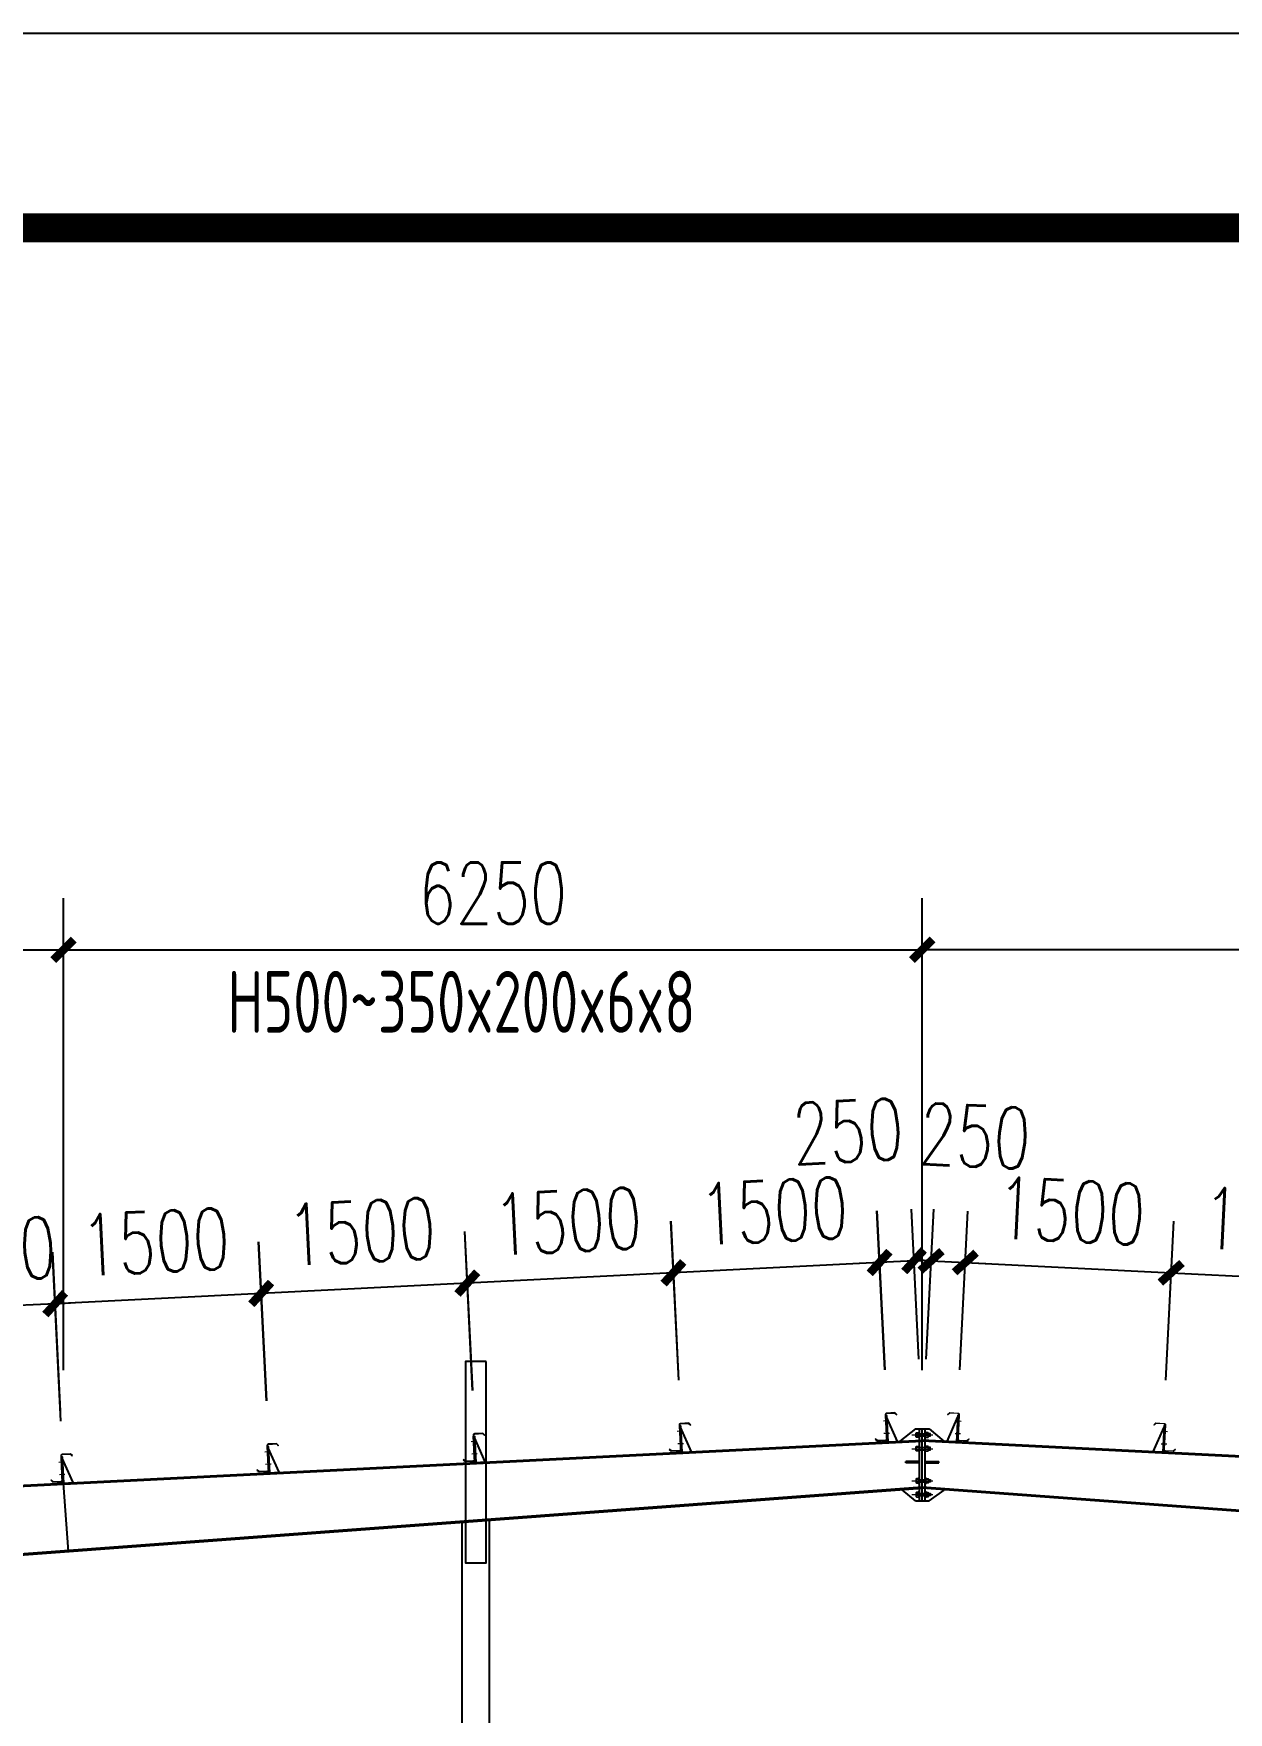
# Model space of a CAD drawing. Extents: x -33967 to 1773478, y -1022458 to -784650.
# Drawn here: x 1709207 to 1717902, y -950678 to -938458 of the extents above; entities that cross this region are included whole.
import ezdxf

# ---------------------------------------------------------------- set-up
doc = ezdxf.new("R2010")
doc.units = 0
doc.header["$LTSCALE"] = 1000
doc.header["$MEASUREMENT"] = 0
doc.linetypes.add('ACAD_ISO02W100', pattern=[15, 12, -3])
for name, color, linetype, lineweight in [('6', 253, 'Continuous', 13), ('檩条', 30, 'Continuous', 5), ('螺栓', 15, 'Continuous', 18)]:
    doc.layers.add(name, color=color, linetype=linetype, lineweight=lineweight)
for name, color, linetype in [('AXIS', 3, 'Continuous'), ('BOLT', 251, 'Continuous'), ('G L', 150, 'Continuous'), ('GL', 150, 'Continuous'), ('GZ', 50, 'Continuous'), ('PUB_TITLE', 4, 'Continuous'), ('SPACE', 7, 'Continuous'), ('TEXT', 7, 'Continuous'), ('檩托板', 7, 'Continuous')]:
    doc.layers.add(name, color=color, linetype=linetype)
doc.styles.add('_TCH_DIM_T3', font='SIMPLEX', dxfattribs={"width": 0.705882, "bigfont": 'GBCBIG'})
doc.styles.add('TSSD_Norm', font='tssdeng.shx', dxfattribs={"bigfont": 'hztxt.shx'})
doc.dimstyles.new('TCH_150_1', dxfattribs={"dimtxt": 446.25, "dimasz": 150, "dimexe": 375, "dimexo": 450, "dimgap": 189.375, "dimtad": 1, "dimdec": 0, "dimzin": 0, "dimdsep": 46, "dimtxsty": '_TCH_DIM_T3', "dimblk": 'ARCHTICK', "dimcen": 0.09, "dimclrd": 256, "dimclre": 256, "dimclrt": 7, "dimazin": 2, "dimtfac": 1, "dimtdec": 0, "dimtix": 1, "dimtmove": 2, "dimatfit": 3, "dimfxl": 1, "dimtolj": 1, "dimtzin": 0, "dimarcsym": 0})
pattern_1 = [(84.2751895, (1607620.034, -1113474.48), (6.3385477, -0.63544338), []), (84.2751895, (1607623.2036, -1113474.798), (6.3385477, -0.63544338), [3.18515994, -1.59257997])]
pattern_2 = [(84.2751895, (1607620.034, -1113474.48), (6.3385477, -0.63544338), []), (84.2751895, (1607623.2036, -1113474.798), (6.3385477, -0.63544338), [3.18515994, -1.59257997])]
pattern_3 = [(84.2751895, (1607610.059, -1113573.9815), (6.3385477, -0.63544338), []), (84.2751895, (1607613.2285, -1113574.299), (6.3385477, -0.63544338), [3.18515994, -1.59257997])]
pattern_4 = [(84.2751895, (1607610.059, -1113573.9815), (6.3385477, -0.63544338), []), (84.2751895, (1607613.2285, -1113574.299), (6.3385477, -0.63544338), [3.18515994, -1.59257997])]
pattern_5 = [(264.2751895, (1641836.821, -772106.658), (6.3385477, -0.63544338), []), (264.2751895, (1641839.9905, -772106.9757), (6.3385477, -0.63544338), [3.18515994, -1.59257997])]
pattern_6 = [(264.2751895, (1641836.821, -772106.658), (6.3385477, -0.63544338), []), (264.2751895, (1641839.9905, -772106.9757), (6.3385477, -0.63544338), [3.18515994, -1.59257997])]
pattern_7 = [(264.2751895, (1641826.846, -772206.159), (6.3385477, -0.63544338), []), (264.2751895, (1641830.0154, -772206.477), (6.3385477, -0.63544338), [3.18515994, -1.59257997])]
pattern_8 = [(264.2751895, (1641826.846, -772206.159), (6.3385477, -0.63544338), []), (264.2751895, (1641830.0154, -772206.477), (6.3385477, -0.63544338), [3.18515994, -1.59257997])]
pattern_9 = [(84.2751895, (1607620.034, -1113474.48), (6.3385477, -0.63544338), []), (84.2751895, (1607623.2036, -1113474.798), (6.3385477, -0.63544338), [3.18515994, -1.59257997])]
pattern_10 = [(84.2751895, (1607620.034, -1113474.48), (6.3385477, -0.63544338), []), (84.2751895, (1607623.2036, -1113474.798), (6.3385477, -0.63544338), [3.18515994, -1.59257997])]
pattern_11 = [(84.2751895, (1607610.059, -1113573.9815), (6.3385477, -0.63544338), []), (84.2751895, (1607613.2285, -1113574.299), (6.3385477, -0.63544338), [3.18515994, -1.59257997])]
pattern_12 = [(84.2751895, (1607610.059, -1113573.9815), (6.3385477, -0.63544338), []), (84.2751895, (1607613.2285, -1113574.299), (6.3385477, -0.63544338), [3.18515994, -1.59257997])]
pattern_13 = [(264.2751895, (1641836.821, -772106.658), (6.3385477, -0.63544338), []), (264.2751895, (1641839.9905, -772106.9757), (6.3385477, -0.63544338), [3.18515994, -1.59257997])]
pattern_14 = [(264.2751895, (1641836.821, -772106.658), (6.3385477, -0.63544338), []), (264.2751895, (1641839.9905, -772106.9757), (6.3385477, -0.63544338), [3.18515994, -1.59257997])]
pattern_15 = [(264.2751895, (1641826.846, -772206.159), (6.3385477, -0.63544338), []), (264.2751895, (1641830.0154, -772206.477), (6.3385477, -0.63544338), [3.18515994, -1.59257997])]
pattern_16 = [(264.2751895, (1641826.846, -772206.159), (6.3385477, -0.63544338), []), (264.2751895, (1641830.0154, -772206.477), (6.3385477, -0.63544338), [3.18515994, -1.59257997])]

# ---------------------------------------------------------------- blocks, each defined once
blk = doc.blocks.new('LT')
at = {"layer": '檩托板', "elevation": 0}
for points in [[(1356482, 98210), (1356488, 98210), (1356498, 98018), (1356492, 98018)], [(1356488, 98200), (1356498, 98018), (1356568, 98022)]]:
    blk.add_lwpolyline(points, close=True, dxfattribs=at)
at = {"layer": '檩条', "color": 1, "linetype": 'Continuous'}
for p, q in [((1356504, 98171, -2), (1356464, 98169, -2)), ((1356509, 98080, -2), (1356469, 98078, -2))]:
    blk.add_line(p, q, dxfattribs=at)
at = {"layer": '檩条', "elevation": -2}
blk.add_lwpolyline([(1356481, 98215, -0.414214), (1356491, 98225), (1356547, 98228), (1356561, 98215), (1356563, 98218), (1356548, 98231), (1356488, 98228, 0.414214), (1356478, 98217), (1356488, 98041, -0.414214), (1356478, 98030), (1356423, 98027), (1356408, 98040), (1356406, 98038), (1356421, 98024), (1356481, 98027, 0.414214), (1356491, 98038), (1356481, 98215)], format="xyb", dxfattribs=at)
at = {"layer": '檩条', "color": 1, "linetype": 'Continuous'}
for points in [[(1356481, 98158, -2), (1356480, 98182, -2), (1356490, 98158, -2), (1356489, 98182, -2)], [(1356485, 98091, -2), (1356486, 98066, -2), (1356494, 98091, -2), (1356495, 98067, -2)]]:
    blk.add_solid(points, dxfattribs=at)
blk = doc.blocks.new('_ArchTick')
at = {"color": 0, "linetype": 'ByBlock', "const_width": 0.4}
blk.add_lwpolyline([(-0.5, -0.5), (0.5, 0.5)], dxfattribs=at)
blk = doc.blocks.new('*D757')
at = {"layer": 'AXIS', "lineweight": -2, "transparency": 16777216}
for p, q in [((1715948, -948184), (1716006, -947029)), ((1717446, -948259), (1717504, -947103)), ((1715987, -947403), (1717485, -947478))]:
    blk.add_line(p, q, dxfattribs=at)
at = {"layer": 'Defpoints', "color": 0, "transparency": 16777216}
for p in [(1717485, -947478), (1715926, -948634, 0), (1717424, -948709, 0)]:
    blk.add_point(p, dxfattribs=at)
at = {"layer": 'AXIS', "lineweight": -2, "transparency": 16777216, "xscale": 150, "yscale": 150, "zscale": 150}
for p, rotation in [((1715987, -947403), 177.1375947688727), ((1717485, -947478), 357.1375947688728)]:
    blk.add_blockref('_ArchTick', p, dxfattribs=dict(at, rotation=rotation))
at = {"layer": 'AXIS', "color": 7, "transparency": 16777216, "insert": (1716757, -947029), "char_height": 446.2, "attachment_point": 5, "rotation": 357.1376, "style": '_TCH_DIM_T3'}
blk.add_mtext('\\A1;1500', dxfattribs=at)
blk = doc.blocks.new('*D758')
at = {"layer": 'AXIS', "lineweight": -2, "transparency": 16777216}
for p, q in [((1715702, -948107), (1715757, -947016)), ((1715948, -948184), (1716006, -947029)), ((1715738, -947391), (1715588, -947383)), ((1715738, -947391), (1715987, -947403)), ((1715987, -947403), (1716137, -947411))]:
    blk.add_line(p, q, dxfattribs=at)
at = {"layer": 'Defpoints', "color": 0, "transparency": 16777216}
for p in [(1715987, -947403), (1715680, -948557, 0), (1715926, -948634, 0)]:
    blk.add_point(p, dxfattribs=at)
at = {"layer": 'AXIS', "lineweight": -2, "transparency": 16777216, "xscale": 150, "yscale": 150, "zscale": 150}
for p, rotation in [((1715738, -947391), 357.1375947688728), ((1715987, -947403), 177.1375947688727)]:
    blk.add_blockref('_ArchTick', p, dxfattribs=dict(at, rotation=rotation))
at = {"layer": 'AXIS', "color": 7, "transparency": 16777216, "insert": (1716058, -946483), "char_height": 446.2, "attachment_point": 5, "rotation": 357.1376, "style": '_TCH_DIM_T3'}
blk.add_mtext('\\A1;250', dxfattribs=at)
blk = doc.blocks.new('*D759')
at = {"layer": 'AXIS', "lineweight": -2, "transparency": 16777216}
for p, q in [((1717446, -948259), (1717504, -947103)), ((1718945, -948334), (1719002, -947178)), ((1717485, -947478), (1718984, -947553))]:
    blk.add_line(p, q, dxfattribs=at)
at = {"layer": 'Defpoints', "color": 0, "transparency": 16777216}
for p in [(1718984, -947553), (1717424, -948709, 0), (1718922, -948784, 0)]:
    blk.add_point(p, dxfattribs=at)
at = {"layer": 'AXIS', "lineweight": -2, "transparency": 16777216, "xscale": 150, "yscale": 150, "zscale": 150}
for p, rotation in [((1717485, -947478), 177.1375947688727), ((1718984, -947553), 357.1375947688728)]:
    blk.add_blockref('_ArchTick', p, dxfattribs=dict(at, rotation=rotation))
at = {"layer": 'AXIS', "color": 7, "transparency": 16777216, "insert": (1718255, -947103), "char_height": 446.2, "attachment_point": 5, "rotation": 357.1376, "style": '_TCH_DIM_T3'}
blk.add_mtext('\\A1;1500', dxfattribs=at)
blk = doc.blocks.new('*D763')
at = {"layer": 'AXIS', "lineweight": -2, "transparency": 16777216}
for p, q in [((1713903, -948259), (1713846, -947103)), ((1715401, -948184), (1715344, -947028)), ((1715362, -947403), (1713864, -947478))]:
    blk.add_line(p, q, dxfattribs=at)
at = {"layer": 'Defpoints', "color": 0, "transparency": 16777216}
for p in [(1713864, -947478), (1713926, -948709, 0), (1715424, -948634, 0)]:
    blk.add_point(p, dxfattribs=at)
at = {"layer": 'AXIS', "lineweight": -2, "transparency": 16777216, "xscale": 150, "yscale": 150, "zscale": 150}
for p, rotation in [((1713864, -947478), 182.8624052311272), ((1715362, -947403), 2.862405231127259)]:
    blk.add_blockref('_ArchTick', p, dxfattribs=dict(at, rotation=rotation))
at = {"layer": 'AXIS', "color": 7, "transparency": 16777216, "insert": (1714593, -947028), "char_height": 446.2, "attachment_point": 5, "rotation": 2.8624, "style": '_TCH_DIM_T3'}
blk.add_mtext('\\A1;1500', dxfattribs=at)
blk = doc.blocks.new('*D764')
at = {"layer": 'AXIS', "lineweight": -2, "transparency": 16777216}
for p, q in [((1715403, -948184), (1715346, -947028)), ((1715649, -948107), (1715595, -947016)), ((1715364, -947403), (1715214, -947410)), ((1715614, -947390), (1715364, -947403)), ((1715614, -947390), (1715763, -947383))]:
    blk.add_line(p, q, dxfattribs=at)
at = {"layer": 'Defpoints', "color": 0, "transparency": 16777216}
for p in [(1715364, -947403), (1715672, -948557, 0), (1715426, -948634, 0)]:
    blk.add_point(p, dxfattribs=at)
at = {"layer": 'AXIS', "lineweight": -2, "transparency": 16777216, "xscale": 150, "yscale": 150, "zscale": 150}
for p, rotation in [((1715364, -947403), 2.862405231127226), ((1715614, -947390), 182.8624052311272)]:
    blk.add_blockref('_ArchTick', p, dxfattribs=dict(at, rotation=rotation))
at = {"layer": 'AXIS', "color": 7, "transparency": 16777216, "insert": (1715132, -946448), "char_height": 446.2, "attachment_point": 5, "rotation": 2.8624, "style": '_TCH_DIM_T3'}
blk.add_mtext('\\A1;250', dxfattribs=at)
blk = doc.blocks.new('*D765')
at = {"layer": 'AXIS', "lineweight": -2, "transparency": 16777216}
for p, q in [((1713901, -948259), (1713844, -947103)), ((1712403, -948334), (1712346, -947178)), ((1713862, -947478), (1712364, -947553))]:
    blk.add_line(p, q, dxfattribs=at)
at = {"layer": 'Defpoints', "color": 0, "transparency": 16777216}
for p in [(1712364, -947553), (1713924, -948709, 0), (1712426, -948784, 0)]:
    blk.add_point(p, dxfattribs=at)
at = {"layer": 'AXIS', "lineweight": -2, "transparency": 16777216, "xscale": 150, "yscale": 150, "zscale": 150}
for p, rotation in [((1713862, -947478), 2.862405231127259), ((1712364, -947553), 182.8624052311272)]:
    blk.add_blockref('_ArchTick', p, dxfattribs=dict(at, rotation=rotation))
at = {"layer": 'AXIS', "color": 7, "transparency": 16777216, "insert": (1713093, -947103), "char_height": 446.2, "attachment_point": 5, "rotation": 2.8624, "style": '_TCH_DIM_T3'}
blk.add_mtext('\\A1;1500', dxfattribs=at)
blk = doc.blocks.new('*D766')
at = {"layer": 'AXIS', "lineweight": -2, "transparency": 16777216}
for p, q in [((1710903, -948409), (1710846, -947253)), ((1712401, -948334), (1712344, -947178)), ((1712362, -947553), (1710864, -947628))]:
    blk.add_line(p, q, dxfattribs=at)
at = {"layer": 'Defpoints', "color": 0, "transparency": 16777216}
for p in [(1710864, -947628), (1712424, -948784, 0), (1710926, -948859, 0)]:
    blk.add_point(p, dxfattribs=at)
at = {"layer": 'AXIS', "lineweight": -2, "transparency": 16777216, "xscale": 150, "yscale": 150, "zscale": 150}
for p, rotation in [((1712362, -947553), 2.862405231127259), ((1710864, -947628), 182.8624052311272)]:
    blk.add_blockref('_ArchTick', p, dxfattribs=dict(at, rotation=rotation))
at = {"layer": 'AXIS', "color": 7, "transparency": 16777216, "insert": (1711593, -947178), "char_height": 446.2, "attachment_point": 5, "rotation": 2.8624, "style": '_TCH_DIM_T3'}
blk.add_mtext('\\A1;1500', dxfattribs=at)
blk = doc.blocks.new('*D767')
at = {"layer": 'AXIS', "lineweight": -2, "transparency": 16777216}
for p, q in [((1710901, -948409), (1710844, -947253)), ((1709403, -948484), (1709346, -947328)), ((1710862, -947628), (1709364, -947703))]:
    blk.add_line(p, q, dxfattribs=at)
at = {"layer": 'Defpoints', "color": 0, "transparency": 16777216}
for p in [(1709364, -947703), (1709426, -948934, 0), (1710924, -948859, 0)]:
    blk.add_point(p, dxfattribs=at)
at = {"layer": 'AXIS', "lineweight": -2, "transparency": 16777216, "xscale": 150, "yscale": 150, "zscale": 150}
for p, rotation in [((1709364, -947703), 182.8624052311272), ((1710862, -947628), 2.862405231127259)]:
    blk.add_blockref('_ArchTick', p, dxfattribs=dict(at, rotation=rotation))
at = {"layer": 'AXIS', "color": 7, "transparency": 16777216, "insert": (1710093, -947253), "char_height": 446.2, "attachment_point": 5, "rotation": 2.8624, "style": '_TCH_DIM_T3'}
blk.add_mtext('\\A1;1500', dxfattribs=at)
blk = doc.blocks.new('*D769')
at = {"layer": 'AXIS', "lineweight": -2, "transparency": 16777216}
for p, q in [((1708653, -948539), (1708595, -947366)), ((1709405, -948559), (1709344, -947328)), ((1708613, -947740), (1708464, -947748)), ((1709363, -947703), (1708613, -947740)), ((1709363, -947703), (1709512, -947695))]:
    blk.add_line(p, q, dxfattribs=at)
at = {"layer": 'Defpoints', "color": 0, "transparency": 16777216}
for p in [(1708613, -947740), (1708676, -948989, 0), (1709428, -949009, 0)]:
    blk.add_point(p, dxfattribs=at)
at = {"layer": 'AXIS', "lineweight": -2, "transparency": 16777216, "xscale": 150, "yscale": 150, "zscale": 150}
for p, rotation in [((1709363, -947703), 182.8624052311272), ((1708613, -947740), 2.862405231127226)]:
    blk.add_blockref('_ArchTick', p, dxfattribs=dict(at, rotation=rotation))
at = {"layer": 'AXIS', "color": 7, "transparency": 16777216, "insert": (1708967, -947310), "char_height": 446.2, "attachment_point": 5, "rotation": 2.8624, "style": '_TCH_DIM_T3'}
blk.add_mtext('\\A1;750', dxfattribs=at)
blk = doc.blocks.new('*D1950')
at = {"layer": 'AXIS', "lineweight": -2, "transparency": 16777216}
for p, q in [((1715674, -948186), (1715674, -944752)), ((1724684, -947715), (1724684, -944752)), ((1724684, -945127), (1715674, -945127))]:
    blk.add_line(p, q, dxfattribs=at)
at = {"layer": 'Defpoints', "color": 0, "transparency": 16777216}
for p in [(1715674, -945127), (1724684, -948165, 3), (1715674, -948636, 3)]:
    blk.add_point(p, dxfattribs=at)
at = {"layer": 'AXIS', "lineweight": -2, "transparency": 16777216, "xscale": 150, "yscale": 150, "zscale": 150, "rotation": 180}
blk.add_blockref('_ArchTick', (1715674, -945127), dxfattribs=at)
at = {"layer": 'AXIS', "lineweight": -2, "transparency": 16777216, "xscale": 150, "yscale": 150, "zscale": 150}
blk.add_blockref('_ArchTick', (1724684, -945127), dxfattribs=at)
at = {"layer": 'AXIS', "color": 7, "transparency": 16777216, "insert": (1720179, -944714), "char_height": 446.2, "attachment_point": 5, "style": '_TCH_DIM_T3'}
blk.add_mtext('\\A1;9010', dxfattribs=at)
blk = doc.blocks.new('*D1951')
at = {"layer": 'AXIS', "lineweight": -2, "transparency": 16777216}
for p, q in [((1709424, -947250), (1709424, -944752)), ((1715674, -948186), (1715674, -944752)), ((1709424, -945127), (1715674, -945127))]:
    blk.add_line(p, q, dxfattribs=at)
at = {"layer": 'Defpoints', "color": 0, "transparency": 16777216}
for p in [(1715674, -945127), (1709424, -947700, 3), (1715674, -948636, 3)]:
    blk.add_point(p, dxfattribs=at)
at = {"layer": 'AXIS', "lineweight": -2, "transparency": 16777216, "xscale": 150, "yscale": 150, "zscale": 150, "rotation": 180}
blk.add_blockref('_ArchTick', (1709424, -945127), dxfattribs=at)
at = {"layer": 'AXIS', "lineweight": -2, "transparency": 16777216, "xscale": 150, "yscale": 150, "zscale": 150}
blk.add_blockref('_ArchTick', (1715674, -945127), dxfattribs=at)
at = {"layer": 'AXIS', "color": 7, "transparency": 16777216, "insert": (1712549, -944714), "char_height": 446.2, "attachment_point": 5, "style": '_TCH_DIM_T3'}
blk.add_mtext('\\A1;6250', dxfattribs=at)
blk = doc.blocks.new('*D1954')
at = {"layer": 'AXIS', "lineweight": -2, "transparency": 16777216}
for p, q in [((1706424, -946965), (1706424, -944752)), ((1709424, -948186), (1709424, -944752)), ((1706424, -945127), (1709424, -945127))]:
    blk.add_line(p, q, dxfattribs=at)
at = {"layer": 'Defpoints', "color": 0, "transparency": 16777216}
for p in [(1709424, -945127), (1706424, -947415), (1709424, -948636, 3)]:
    blk.add_point(p, dxfattribs=at)
at = {"layer": 'AXIS', "lineweight": -2, "transparency": 16777216, "xscale": 150, "yscale": 150, "zscale": 150, "rotation": 180}
blk.add_blockref('_ArchTick', (1706424, -945127), dxfattribs=at)
at = {"layer": 'AXIS', "lineweight": -2, "transparency": 16777216, "xscale": 150, "yscale": 150, "zscale": 150}
blk.add_blockref('_ArchTick', (1709424, -945127), dxfattribs=at)
at = {"layer": 'AXIS', "color": 7, "transparency": 16777216, "insert": (1707924, -944714), "char_height": 446.2, "attachment_point": 5, "style": '_TCH_DIM_T3'}
blk.add_mtext('\\A1;3000', dxfattribs=at)

msp = doc.modelspace()

# ---------------------------------------------------------------- hatches: boundary and pattern name
at = {"layer": '螺栓'}
h = msp.add_hatch(dxfattribs=at)
h.set_pattern_fill('BRASS', color=256, scale=1.0032, angle=90, style=0)
h.set_pattern_definition(pattern_1)
h.paths.add_polyline_path([(1715720.2, -948648.2), (1715734, -948648.2), (1715734, -948668.2), (1715720.2, -948668.2)])
h = msp.add_hatch(dxfattribs=at)
h.set_pattern_fill('BRASS', color=256, scale=1.0032, angle=90, style=0)
h.set_pattern_definition(pattern_2)
h.paths.add_polyline_path([(1715720.2, -948648.2), (1715734, -948648.2), (1715734, -948668.2), (1715720.2, -948668.2)])
h = msp.add_hatch(dxfattribs=at)
h.set_pattern_fill('BRASS', color=256, scale=1.0032, angle=90, style=0)
h.set_pattern_definition(pattern_1)
h.paths.add_polyline_path([(1715720.2, -948648.2), (1715734, -948648.2), (1715734, -948668.2), (1715720.2, -948668.2)])
h = msp.add_hatch(dxfattribs=at)
h.set_pattern_fill('BRASS', color=256, scale=1.0032, angle=90, style=0)
h.set_pattern_definition(pattern_2)
h.paths.add_polyline_path([(1715720.2, -948648.2), (1715734, -948648.2), (1715734, -948668.2), (1715720.2, -948668.2)])
h = msp.add_hatch(dxfattribs=at)
h.set_pattern_fill('BRASS', color=256, scale=1.0032, angle=90, style=0)
h.set_pattern_definition(pattern_9)
h.paths.add_polyline_path([(1715720.2, -948648.2), (1715734, -948648.2), (1715734, -948668.2), (1715720.2, -948668.2)])
h = msp.add_hatch(dxfattribs=at)
h.set_pattern_fill('BRASS', color=256, scale=1.0032, angle=90, style=0)
h.set_pattern_definition(pattern_10)
h.paths.add_polyline_path([(1715720.2, -948648.2), (1715734, -948648.2), (1715734, -948668.2), (1715720.2, -948668.2)])
h = msp.add_hatch(dxfattribs=at)
h.set_pattern_fill('BRASS', color=256, scale=1.0032, angle=90, style=0)
h.set_pattern_definition(pattern_9)
h.paths.add_polyline_path([(1715720.2, -948648.2), (1715734, -948648.2), (1715734, -948668.2), (1715720.2, -948668.2)])
h = msp.add_hatch(dxfattribs=at)
h.set_pattern_fill('BRASS', color=256, scale=1.0032, angle=90, style=0)
h.set_pattern_definition(pattern_10)
h.paths.add_polyline_path([(1715720.2, -948648.2), (1715734, -948648.2), (1715734, -948668.2), (1715720.2, -948668.2)])
h = msp.add_hatch(dxfattribs=at)
h.set_pattern_fill('BRASS', color=256, scale=1.0032, angle=90, style=0)
h.set_pattern_definition(pattern_3)
h.paths.add_polyline_path([(1715720.2, -948748.2), (1715734, -948748.2), (1715734, -948768.2), (1715720.2, -948768.2)])
h = msp.add_hatch(dxfattribs=at)
h.set_pattern_fill('BRASS', color=256, scale=1.0032, angle=90, style=0)
h.set_pattern_definition(pattern_4)
h.paths.add_polyline_path([(1715720.2, -948748.2), (1715734, -948748.2), (1715734, -948768.2), (1715720.2, -948768.2)])
h = msp.add_hatch(dxfattribs=at)
h.set_pattern_fill('BRASS', color=256, scale=1.0032, angle=90, style=0)
h.set_pattern_definition(pattern_3)
h.paths.add_polyline_path([(1715720.2, -948748.2), (1715734, -948748.2), (1715734, -948768.2), (1715720.2, -948768.2)])
h = msp.add_hatch(dxfattribs=at)
h.set_pattern_fill('BRASS', color=256, scale=1.0032, angle=90, style=0)
h.set_pattern_definition(pattern_4)
h.paths.add_polyline_path([(1715720.2, -948748.2), (1715734, -948748.2), (1715734, -948768.2), (1715720.2, -948768.2)])
h = msp.add_hatch(dxfattribs=at)
h.set_pattern_fill('BRASS', color=256, scale=1.0032, angle=90, style=0)
h.set_pattern_definition(pattern_11)
h.paths.add_polyline_path([(1715720.2, -948748.2), (1715734, -948748.2), (1715734, -948768.2), (1715720.2, -948768.2)])
h = msp.add_hatch(dxfattribs=at)
h.set_pattern_fill('BRASS', color=256, scale=1.0032, angle=90, style=0)
h.set_pattern_definition(pattern_12)
h.paths.add_polyline_path([(1715720.2, -948748.2), (1715734, -948748.2), (1715734, -948768.2), (1715720.2, -948768.2)])
h = msp.add_hatch(dxfattribs=at)
h.set_pattern_fill('BRASS', color=256, scale=1.0032, angle=90, style=0)
h.set_pattern_definition(pattern_11)
h.paths.add_polyline_path([(1715720.2, -948748.2), (1715734, -948748.2), (1715734, -948768.2), (1715720.2, -948768.2)])
h = msp.add_hatch(dxfattribs=at)
h.set_pattern_fill('BRASS', color=256, scale=1.0032, angle=90, style=0)
h.set_pattern_definition(pattern_12)
h.paths.add_polyline_path([(1715720.2, -948748.2), (1715734, -948748.2), (1715734, -948768.2), (1715720.2, -948768.2)])
h = msp.add_hatch(dxfattribs=at)
h.set_pattern_fill('BRASS', color=256, scale=1.0032, angle=90, style=0)
h.set_pattern_definition(pattern_5)
h.paths.add_polyline_path([(1715720.2, -949002.3), (1715734, -949002.3), (1715734, -948982.3), (1715720.2, -948982.3)])
h = msp.add_hatch(dxfattribs=at)
h.set_pattern_fill('BRASS', color=256, scale=1.0032, angle=90, style=0)
h.set_pattern_definition(pattern_6)
h.paths.add_polyline_path([(1715720.2, -949002.3), (1715734, -949002.3), (1715734, -948982.3), (1715720.2, -948982.3)])
h = msp.add_hatch(dxfattribs=at)
h.set_pattern_fill('BRASS', color=256, scale=1.0032, angle=90, style=0)
h.set_pattern_definition(pattern_5)
h.paths.add_polyline_path([(1715720.2, -949002.3), (1715734, -949002.3), (1715734, -948982.3), (1715720.2, -948982.3)])
h = msp.add_hatch(dxfattribs=at)
h.set_pattern_fill('BRASS', color=256, scale=1.0032, angle=90, style=0)
h.set_pattern_definition(pattern_6)
h.paths.add_polyline_path([(1715720.2, -949002.3), (1715734, -949002.3), (1715734, -948982.3), (1715720.2, -948982.3)])
h = msp.add_hatch(dxfattribs=at)
h.set_pattern_fill('BRASS', color=256, scale=1.0032, angle=90, style=0)
h.set_pattern_definition(pattern_13)
h.paths.add_polyline_path([(1715720.2, -949002.3), (1715734, -949002.3), (1715734, -948982.3), (1715720.2, -948982.3)])
h = msp.add_hatch(dxfattribs=at)
h.set_pattern_fill('BRASS', color=256, scale=1.0032, angle=90, style=0)
h.set_pattern_definition(pattern_14)
h.paths.add_polyline_path([(1715720.2, -949002.3), (1715734, -949002.3), (1715734, -948982.3), (1715720.2, -948982.3)])
h = msp.add_hatch(dxfattribs=at)
h.set_pattern_fill('BRASS', color=256, scale=1.0032, angle=90, style=0)
h.set_pattern_definition(pattern_13)
h.paths.add_polyline_path([(1715720.2, -949002.3), (1715734, -949002.3), (1715734, -948982.3), (1715720.2, -948982.3)])
h = msp.add_hatch(dxfattribs=at)
h.set_pattern_fill('BRASS', color=256, scale=1.0032, angle=90, style=0)
h.set_pattern_definition(pattern_14)
h.paths.add_polyline_path([(1715720.2, -949002.3), (1715734, -949002.3), (1715734, -948982.3), (1715720.2, -948982.3)])
h = msp.add_hatch(dxfattribs=at)
h.set_pattern_fill('BRASS', color=256, scale=1.0032, angle=90, style=0)
h.set_pattern_definition(pattern_7)
h.paths.add_polyline_path([(1715720.2, -949102.3), (1715734, -949102.3), (1715734, -949082.3), (1715720.2, -949082.3)])
h = msp.add_hatch(dxfattribs=at)
h.set_pattern_fill('BRASS', color=256, scale=1.0032, angle=90, style=0)
h.set_pattern_definition(pattern_8)
h.paths.add_polyline_path([(1715720.2, -949102.3), (1715734, -949102.3), (1715734, -949082.3), (1715720.2, -949082.3)])
h = msp.add_hatch(dxfattribs=at)
h.set_pattern_fill('BRASS', color=256, scale=1.0032, angle=90, style=0)
h.set_pattern_definition(pattern_7)
h.paths.add_polyline_path([(1715720.2, -949102.3), (1715734, -949102.3), (1715734, -949082.3), (1715720.2, -949082.3)])
h = msp.add_hatch(dxfattribs=at)
h.set_pattern_fill('BRASS', color=256, scale=1.0032, angle=90, style=0)
h.set_pattern_definition(pattern_8)
h.paths.add_polyline_path([(1715720.2, -949102.3), (1715734, -949102.3), (1715734, -949082.3), (1715720.2, -949082.3)])
h = msp.add_hatch(dxfattribs=at)
h.set_pattern_fill('BRASS', color=256, scale=1.0032, angle=90, style=0)
h.set_pattern_definition(pattern_15)
h.paths.add_polyline_path([(1715720.2, -949102.3), (1715734, -949102.3), (1715734, -949082.3), (1715720.2, -949082.3)])
h = msp.add_hatch(dxfattribs=at)
h.set_pattern_fill('BRASS', color=256, scale=1.0032, angle=90, style=0)
h.set_pattern_definition(pattern_16)
h.paths.add_polyline_path([(1715720.2, -949102.3), (1715734, -949102.3), (1715734, -949082.3), (1715720.2, -949082.3)])
h = msp.add_hatch(dxfattribs=at)
h.set_pattern_fill('BRASS', color=256, scale=1.0032, angle=90, style=0)
h.set_pattern_definition(pattern_15)
h.paths.add_polyline_path([(1715720.2, -949102.3), (1715734, -949102.3), (1715734, -949082.3), (1715720.2, -949082.3)])
h = msp.add_hatch(dxfattribs=at)
h.set_pattern_fill('BRASS', color=256, scale=1.0032, angle=90, style=0)
h.set_pattern_definition(pattern_16)
h.paths.add_polyline_path([(1715720.2, -949102.3), (1715734, -949102.3), (1715734, -949082.3), (1715720.2, -949082.3)])

# ---------------------------------------------------------------- linework, layer by layer
at = {"layer": '6', "linetype": 'ACAD_ISO02W100', "ltscale": 2}
for p, q in [((1715597.8, -948658.2), (1715750.1, -948658.2)), ((1715597.8, -948658.2), (1715750.1, -948658.2)), ((1715597.8, -948758.2), (1715750.1, -948758.2)), ((1715597.8, -948758.2), (1715750.1, -948758.2)), ((1715597.8, -948992.3), (1715750.1, -948992.3)), ((1715597.8, -948992.3), (1715750.1, -948992.3)), ((1715597.8, -949092.3), (1715750.1, -949092.3)), ((1715597.8, -949092.3), (1715750.1, -949092.3))]:
    msp.add_line(p, q, dxfattribs=at)
at = {"layer": 'BOLT'}
for p, q in [((1715735, -948665.2), (1715735, -948664.9)), ((1715735, -948665), (1715735, -948665.2))]:
    msp.add_line(p, q, dxfattribs=at)
at = {"layer": 'G L'}
msp.add_line((1709460.7, -949505.8), (1709423.9, -949008.6), dxfattribs=at)
for points in [[(1697423.9, -948708.6), (1706423.9, -949158.6), (1715673.9, -948696.1)], [(1715673.9, -948706.1), (1706423.9, -949168.6), (1697423.9, -948718.6)], [(1724203.9, -949122.6), (1715673.9, -948696.1)], [(1724203.9, -949130.6), (1715673.9, -948704.1)], [(1706848.9, -949689.9), (1715673.9, -949036.5)], [(1706848.9, -949699.9), (1715673.9, -949046.5)], [(1724203.9, -949664.6), (1715673.9, -949038.5)], [(1724203.9, -949672.6), (1715673.9, -949046.5)]]:
    msp.add_lwpolyline(points, dxfattribs=at)
at = {"layer": 'GL'}
for p, q in [((1715623.9, -948613.2), (1715509.5, -948703.2)), ((1715623.9, -948613.2), (1715723.9, -948613.2)), ((1715653.9, -949137.3), (1715653.9, -948613.2)), ((1715673.9, -949137.3), (1715673.9, -948613.2)), ((1715693.9, -949137.3), (1715693.9, -948613.2)), ((1715723.9, -948613.2), (1715830.3, -948703.2)), ((1715653.9, -948851.7), (1715553.9, -948851.7)), ((1715553.9, -948861.7), (1715553.9, -948851.7)), ((1715653.9, -948851.7), (1715553.9, -948851.7)), ((1715553.9, -948861.7), (1715553.9, -948851.7)), ((1715653.9, -948861.7), (1715553.9, -948861.7)), ((1715653.9, -948861.7), (1715553.9, -948861.7)), ((1715693.9, -948851.7), (1715793.9, -948851.7)), ((1715693.9, -948851.7), (1715793.9, -948851.7)), ((1715693.9, -948861.7), (1715793.9, -948861.7)), ((1715693.9, -948861.7), (1715793.9, -948861.7)), ((1715793.9, -948861.7), (1715793.9, -948851.7)), ((1715793.9, -948861.7), (1715793.9, -948851.7)), ((1715623.9, -949137.3), (1715526.7, -949057.1)), ((1715723.9, -949137.3), (1715833, -949059.2)), ((1715623.9, -949137.3), (1715723.9, -949137.3))]:
    msp.add_line(p, q, dxfattribs=at)
at = {"layer": 'GZ'}
for points in [[(1712498.9, -948124.1), (1712348.9, -948124.1), (1712348.9, -949588.6), (1712498.9, -949588.6)], [(1712523.9, -958124.1), (1712523.9, -949279.7), (1712323.9, -949294.5), (1712323.9, -958124.1)]]:
    msp.add_lwpolyline(points, close=True, dxfattribs=at)
at = {"layer": 'PUB_TITLE'}
msp.add_lwpolyline([(1654677.7, -1022458.4), (1773477.7, -1022458.4), (1773477.7, -938458.4), (1654677.7, -938458.4)], close=True, dxfattribs=at)
at = {"layer": 'PUB_TITLE', "const_width": 212.1}
msp.add_lwpolyline([(1657498, -1021044.2), (1657498, -939872.6), (1771477.7, -939872.6), (1771477.7, -1021044.2)], close=True, dxfattribs=at)
at = {"layer": '螺栓'}
for p, q in [((1715631.9, -948676.2), (1715631.9, -948640.1)), ((1715631.9, -948676.2), (1715631.9, -948640.1)), ((1715647.9, -948649.2), (1715631.9, -948649.2)), ((1715647.9, -948649.2), (1715631.9, -948649.2)), ((1715647.9, -948667.2), (1715631.9, -948667.2)), ((1715647.9, -948667.2), (1715631.9, -948667.2)), ((1715653.9, -948634.1), (1715647.9, -948634.1)), ((1715653.9, -948634.1), (1715647.9, -948634.1)), ((1715653.9, -948634.1), (1715647.9, -948634.1)), ((1715653.9, -948634.1), (1715647.9, -948634.1)), ((1715653.9, -948634.1), (1715647.9, -948634.1)), ((1715653.9, -948634.1), (1715647.9, -948634.1)), ((1715653.9, -948634.1), (1715647.9, -948634.1)), ((1715653.9, -948634.1), (1715647.9, -948634.1)), ((1715647.9, -948648.2), (1715693.9, -948648.2)), ((1715647.9, -948648.2), (1715693.9, -948648.2)), ((1715647.9, -948668.2), (1715693.9, -948668.2)), ((1715647.9, -948668.2), (1715693.9, -948668.2)), ((1715716, -948649.2), (1715699.9, -948649.2)), ((1715716, -948649.2), (1715699.9, -948649.2)), ((1715716, -948667.2), (1715699.9, -948667.2)), ((1715716, -948667.2), (1715699.9, -948667.2)), ((1715716, -948676.2), (1715716, -948640.1)), ((1715716, -948676.2), (1715716, -948640.1)), ((1715631.9, -948776.2), (1715631.9, -948740.1)), ((1715631.9, -948776.2), (1715631.9, -948740.1)), ((1715647.9, -948749.2), (1715631.9, -948749.2)), ((1715647.9, -948749.2), (1715631.9, -948749.2)), ((1715647.9, -948767.2), (1715631.9, -948767.2)), ((1715647.9, -948767.2), (1715631.9, -948767.2)), ((1715653.9, -948734.1), (1715647.9, -948734.1)), ((1715653.9, -948734.1), (1715647.9, -948734.1)), ((1715653.9, -948734.1), (1715647.9, -948734.1)), ((1715653.9, -948734.1), (1715647.9, -948734.1)), ((1715653.9, -948734.1), (1715647.9, -948734.1)), ((1715653.9, -948734.1), (1715647.9, -948734.1)), ((1715653.9, -948734.1), (1715647.9, -948734.1)), ((1715653.9, -948734.1), (1715647.9, -948734.1)), ((1715647.9, -948748.2), (1715693.9, -948748.2)), ((1715647.9, -948748.2), (1715693.9, -948748.2)), ((1715647.9, -948768.2), (1715693.9, -948768.2)), ((1715647.9, -948768.2), (1715693.9, -948768.2)), ((1715716, -948749.2), (1715699.9, -948749.2)), ((1715716, -948749.2), (1715699.9, -948749.2)), ((1715716, -948767.2), (1715699.9, -948767.2)), ((1715716, -948767.2), (1715699.9, -948767.2)), ((1715716, -948776.2), (1715716, -948740.1)), ((1715716, -948776.2), (1715716, -948740.1)), ((1715631.9, -948974.3), (1715631.9, -949010.4)), ((1715631.9, -948974.3), (1715631.9, -949010.4)), ((1715647.9, -948983.3), (1715631.9, -948983.3)), ((1715647.9, -948983.3), (1715631.9, -948983.3)), ((1715647.9, -949001.3), (1715631.9, -949001.3)), ((1715647.9, -949001.3), (1715631.9, -949001.3)), ((1715631.9, -949074.3), (1715631.9, -949110.4)), ((1715631.9, -949074.3), (1715631.9, -949110.4)), ((1715647.9, -949083.3), (1715631.9, -949083.3)), ((1715647.9, -949083.3), (1715631.9, -949083.3)), ((1715647.9, -948982.3), (1715693.9, -948982.3)), ((1715647.9, -948982.3), (1715693.9, -948982.3)), ((1715647.9, -949002.3), (1715693.9, -949002.3)), ((1715647.9, -949002.3), (1715693.9, -949002.3)), ((1715653.9, -949016.4), (1715647.9, -949016.4)), ((1715653.9, -949016.4), (1715647.9, -949016.4)), ((1715653.9, -949016.4), (1715647.9, -949016.4)), ((1715653.9, -949016.4), (1715647.9, -949016.4)), ((1715653.9, -949016.4), (1715647.9, -949016.4)), ((1715653.9, -949016.4), (1715647.9, -949016.4)), ((1715653.9, -949016.4), (1715647.9, -949016.4)), ((1715653.9, -949016.4), (1715647.9, -949016.4)), ((1715647.9, -949082.3), (1715693.9, -949082.3)), ((1715647.9, -949082.3), (1715693.9, -949082.3)), ((1715716, -948983.3), (1715699.9, -948983.3)), ((1715716, -948983.3), (1715699.9, -948983.3)), ((1715716, -949001.3), (1715699.9, -949001.3)), ((1715716, -949001.3), (1715699.9, -949001.3)), ((1715716, -949083.3), (1715699.9, -949083.3)), ((1715716, -949083.3), (1715699.9, -949083.3)), ((1715716, -948974.3), (1715716, -949010.4)), ((1715716, -948974.3), (1715716, -949010.4)), ((1715716, -949074.3), (1715716, -949110.4)), ((1715716, -949074.3), (1715716, -949110.4)), ((1715647.9, -949101.3), (1715631.9, -949101.3)), ((1715647.9, -949101.3), (1715631.9, -949101.3)), ((1715647.9, -949102.3), (1715693.9, -949102.3)), ((1715647.9, -949102.3), (1715693.9, -949102.3)), ((1715653.9, -949116.4), (1715647.9, -949116.4)), ((1715653.9, -949116.4), (1715647.9, -949116.4)), ((1715653.9, -949116.4), (1715647.9, -949116.4)), ((1715653.9, -949116.4), (1715647.9, -949116.4)), ((1715653.9, -949116.4), (1715647.9, -949116.4)), ((1715653.9, -949116.4), (1715647.9, -949116.4)), ((1715653.9, -949116.4), (1715647.9, -949116.4)), ((1715653.9, -949116.4), (1715647.9, -949116.4)), ((1715716, -949101.3), (1715699.9, -949101.3)), ((1715716, -949101.3), (1715699.9, -949101.3))]:
    msp.add_line(p, q, dxfattribs=at)
for points in [[(1715647.9, -948676.2), (1715631.9, -948676.2), (1715627.6, -948672), (1715627.6, -948644.4), (1715631.9, -948640.1), (1715647.9, -948640.1)], [(1715647.9, -948676.2), (1715631.9, -948676.2), (1715627.6, -948672), (1715627.6, -948644.4), (1715631.9, -948640.1), (1715647.9, -948640.1)], [(1715699.9, -948676.2), (1715716, -948676.2), (1715720.2, -948672), (1715720.2, -948644.4), (1715716, -948640.1), (1715699.9, -948640.1)], [(1715699.9, -948676.2), (1715716, -948676.2), (1715720.2, -948672), (1715720.2, -948644.4), (1715716, -948640.1), (1715699.9, -948640.1)], [(1715720.2, -948668.2), (1715734, -948668.2), (1715734, -948648.2), (1715720.2, -948648.2)], [(1715720.2, -948668.2), (1715734, -948668.2), (1715734, -948648.2), (1715720.2, -948648.2)], [(1715647.9, -948776.2), (1715631.9, -948776.2), (1715627.6, -948772), (1715627.6, -948744.4), (1715631.9, -948740.1), (1715647.9, -948740.1)], [(1715647.9, -948776.2), (1715631.9, -948776.2), (1715627.6, -948772), (1715627.6, -948744.4), (1715631.9, -948740.1), (1715647.9, -948740.1)], [(1715699.9, -948776.2), (1715716, -948776.2), (1715720.2, -948772), (1715720.2, -948744.4), (1715716, -948740.1), (1715699.9, -948740.1)], [(1715699.9, -948776.2), (1715716, -948776.2), (1715720.2, -948772), (1715720.2, -948744.4), (1715716, -948740.1), (1715699.9, -948740.1)], [(1715720.2, -948768.2), (1715734, -948768.2), (1715734, -948748.2), (1715720.2, -948748.2)], [(1715720.2, -948768.2), (1715734, -948768.2), (1715734, -948748.2), (1715720.2, -948748.2)], [(1715647.9, -948974.3), (1715631.9, -948974.3), (1715627.6, -948978.5), (1715627.6, -949006.1), (1715631.9, -949010.4), (1715647.9, -949010.4)], [(1715647.9, -948974.3), (1715631.9, -948974.3), (1715627.6, -948978.5), (1715627.6, -949006.1), (1715631.9, -949010.4), (1715647.9, -949010.4)], [(1715647.9, -949074.3), (1715631.9, -949074.3), (1715627.6, -949078.5), (1715627.6, -949106.1), (1715631.9, -949110.4), (1715647.9, -949110.4)], [(1715647.9, -949074.3), (1715631.9, -949074.3), (1715627.6, -949078.5), (1715627.6, -949106.1), (1715631.9, -949110.4), (1715647.9, -949110.4)], [(1715699.9, -948974.3), (1715716, -948974.3), (1715720.2, -948978.5), (1715720.2, -949006.1), (1715716, -949010.4), (1715699.9, -949010.4)], [(1715699.9, -948974.3), (1715716, -948974.3), (1715720.2, -948978.5), (1715720.2, -949006.1), (1715716, -949010.4), (1715699.9, -949010.4)], [(1715699.9, -949074.3), (1715716, -949074.3), (1715720.2, -949078.5), (1715720.2, -949106.1), (1715716, -949110.4), (1715699.9, -949110.4)], [(1715699.9, -949074.3), (1715716, -949074.3), (1715720.2, -949078.5), (1715720.2, -949106.1), (1715716, -949110.4), (1715699.9, -949110.4)], [(1715720.2, -948982.3), (1715734, -948982.3), (1715734, -949002.3), (1715720.2, -949002.3)], [(1715720.2, -948982.3), (1715734, -948982.3), (1715734, -949002.3), (1715720.2, -949002.3)], [(1715720.2, -949082.3), (1715734, -949082.3), (1715734, -949102.3), (1715720.2, -949102.3)], [(1715720.2, -949082.3), (1715734, -949082.3), (1715734, -949102.3), (1715720.2, -949102.3)]]:
    msp.add_lwpolyline(points, dxfattribs=at)
for points in [[(1715647.9, -948682.3), (1715653.9, -948682.3), (1715653.9, -948634.1), (1715647.9, -948634.1)], [(1715647.9, -948682.3), (1715653.9, -948682.3), (1715653.9, -948634.1), (1715647.9, -948634.1)], [(1715693.9, -948682.3), (1715699.9, -948682.3), (1715699.9, -948634.1), (1715693.9, -948634.1)], [(1715693.9, -948682.3), (1715699.9, -948682.3), (1715699.9, -948634.1), (1715693.9, -948634.1)], [(1715647.9, -948782.3), (1715653.9, -948782.3), (1715653.9, -948734.1), (1715647.9, -948734.1)], [(1715647.9, -948782.3), (1715653.9, -948782.3), (1715653.9, -948734.1), (1715647.9, -948734.1)], [(1715693.9, -948782.3), (1715699.9, -948782.3), (1715699.9, -948734.1), (1715693.9, -948734.1)], [(1715693.9, -948782.3), (1715699.9, -948782.3), (1715699.9, -948734.1), (1715693.9, -948734.1)], [(1715647.9, -948968.2), (1715653.9, -948968.2), (1715653.9, -949016.4), (1715647.9, -949016.4)], [(1715647.9, -948968.2), (1715653.9, -948968.2), (1715653.9, -949016.4), (1715647.9, -949016.4)], [(1715647.9, -949068.2), (1715653.9, -949068.2), (1715653.9, -949116.4), (1715647.9, -949116.4)], [(1715647.9, -949068.2), (1715653.9, -949068.2), (1715653.9, -949116.4), (1715647.9, -949116.4)], [(1715693.9, -948968.2), (1715699.9, -948968.2), (1715699.9, -949016.4), (1715693.9, -949016.4)], [(1715693.9, -948968.2), (1715699.9, -948968.2), (1715699.9, -949016.4), (1715693.9, -949016.4)], [(1715693.9, -949068.2), (1715699.9, -949068.2), (1715699.9, -949116.4), (1715693.9, -949116.4)], [(1715693.9, -949068.2), (1715699.9, -949068.2), (1715699.9, -949116.4), (1715693.9, -949116.4)]]:
    msp.add_lwpolyline(points, close=True, dxfattribs=at)

# ---------------------------------------------------------------- block references
at = {"layer": 'SPACE', "rotation": 359.8131279574802}
for p in [(357113.5, -1042377, -0.3), (358613.5, -1042302, -0.3), (354113.5, -1042527, -0.3), (355613.5, -1042452, -0.3), (352613.5, -1042602, -0.3)]:
    msp.add_blockref('LT', p, dxfattribs=at)
at = {"layer": 'SPACE', "xscale": -1, "rotation": 0.1868720425198944}
for p in [(3072734.3, -1042302, -0.3), (3074234.3, -1042377, -0.3)]:
    msp.add_blockref('LT', p, dxfattribs=at)

# ---------------------------------------------------------------- texts
at = {"layer": 'TEXT', "style": 'TSSD_Norm', "width": 0.7}
msp.add_text('H500~350x200x6x8', height=450, dxfattribs=at).set_placement((1710617.2, -945730.8, -2.6))

# ---------------------------------------------------------------- dimensions: what is measured, and where the dimension line sits
at = {"layer": 'AXIS'}
for base, p1, p2, angle, picture, middle in [((1709423.9, -945126.6, -2.6), (1706423.9, -947415.3, -2.6), (1709423.9, -948636), 0, '*D1954', (1707923.9, -944714.1, -2.6)), ((1715673.9, -945126.6, -2.6), (1709423.9, -947699.8), (1715673.9, -948636), 0, '*D1951', (1712548.9, -944714.1, -2.6)), ((1715673.9, -945126.6, -2.6), (1724683.9, -948165.3), (1715673.9, -948636), 180, '*D1950', (1720178.9, -944714.1, -2.6)), ((1713864.3, -947477.9, 0), (1715423.9, -948633.7), (1713925.8, -948708.6), 2.86241, '*D763', (1714592.7, -947028.4, 0)), ((1717485.5, -947478, 0), (1715925.8, -948633.7), (1717423.9, -948708.7), 177.13759, '*D757', (1716757, -947028.5, 0)), ((1710864.3, -947627.9, 0), (1712423.9, -948783.7), (1710925.8, -948858.6), 2.86241, '*D766', (1711592.7, -947178.4, 0)), ((1712364.3, -947552.9, 0), (1713923.9, -948708.7), (1712425.8, -948783.6), 2.86241, '*D765', (1713092.7, -947103.4, 0)), ((1718983.6, -947552.9, 0), (1717423.9, -948708.7), (1718922.1, -948783.6), 177.13759, '*D759', (1718255.1, -947103.4, 0)), ((1708613.4, -947740.4, 0), (1709427.9, -949008.6), (1708675.8, -948988.6), 2.86241, '*D769', (1708967.4, -947309.7, 0)), ((1709364.3, -947702.9, 0), (1710923.9, -948858.7), (1709425.8, -948933.6), 2.86241, '*D767', (1710092.7, -947253.4, 0))]:
    dim = msp.add_linear_dim(base=base, p1=p1, p2=p2, angle=angle, dimstyle='TCH_150_1', dxfattribs=at)
    dim.commit()
    dim.dimension.update_dxf_attribs({"geometry": picture, "text_midpoint": middle})
for base, p1, p2, angle, picture, middle in [((1715364.3, -947402.9, 0), (1715671.9, -948556.7), (1715425.8, -948633.6), 2.86241, '*D764', (1715132.3, -946448, 0)), ((1715987.3, -947403.1, 0), (1715679.7, -948556.8), (1715925.8, -948633.7), 177.13759, '*D758', (1716058, -946482.8, 0))]:
    dim = msp.add_linear_dim(base=base, p1=p1, p2=p2, angle=angle, dimstyle='TCH_150_1', dxfattribs=at)
    dim.commit()
    dim.dimension.update_dxf_attribs({"geometry": picture, "text_midpoint": middle, "dimtype": 128})

doc.saveas('drawing.dxf')
